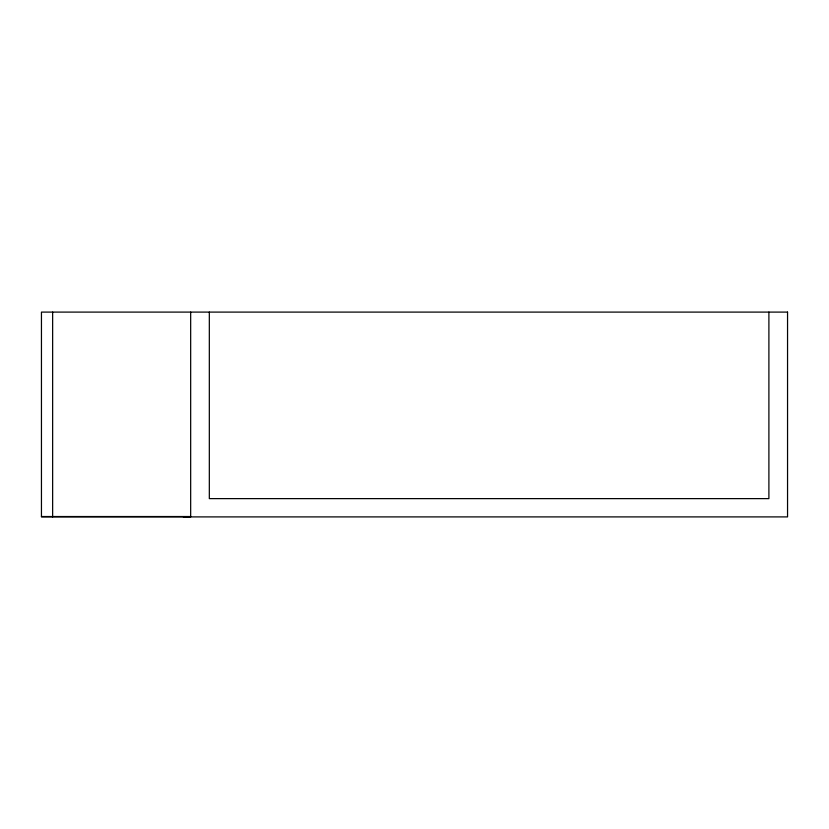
<?xml version="1.0" encoding="UTF-8"?>
<svg xmlns="http://www.w3.org/2000/svg" width="829" height="829" viewBox="0 0 829 829"><rect width="100%" height="100%" fill="white"/><g stroke="black" fill="none" stroke-linecap="round" stroke-linejoin="round"><path stroke-width="1.24" d="M41.45 516.529L190.67 516.529M183.209 516.736L190.67 516.902L190.67 312.098M768.897 312.098L768.897 498.623L209.322 498.623L209.322 312.098M52.641 312.098L52.641 516.902M787.55 312.098L41.45 312.098L41.45 516.902L787.55 516.902L787.55 312.098"/></g></svg>
